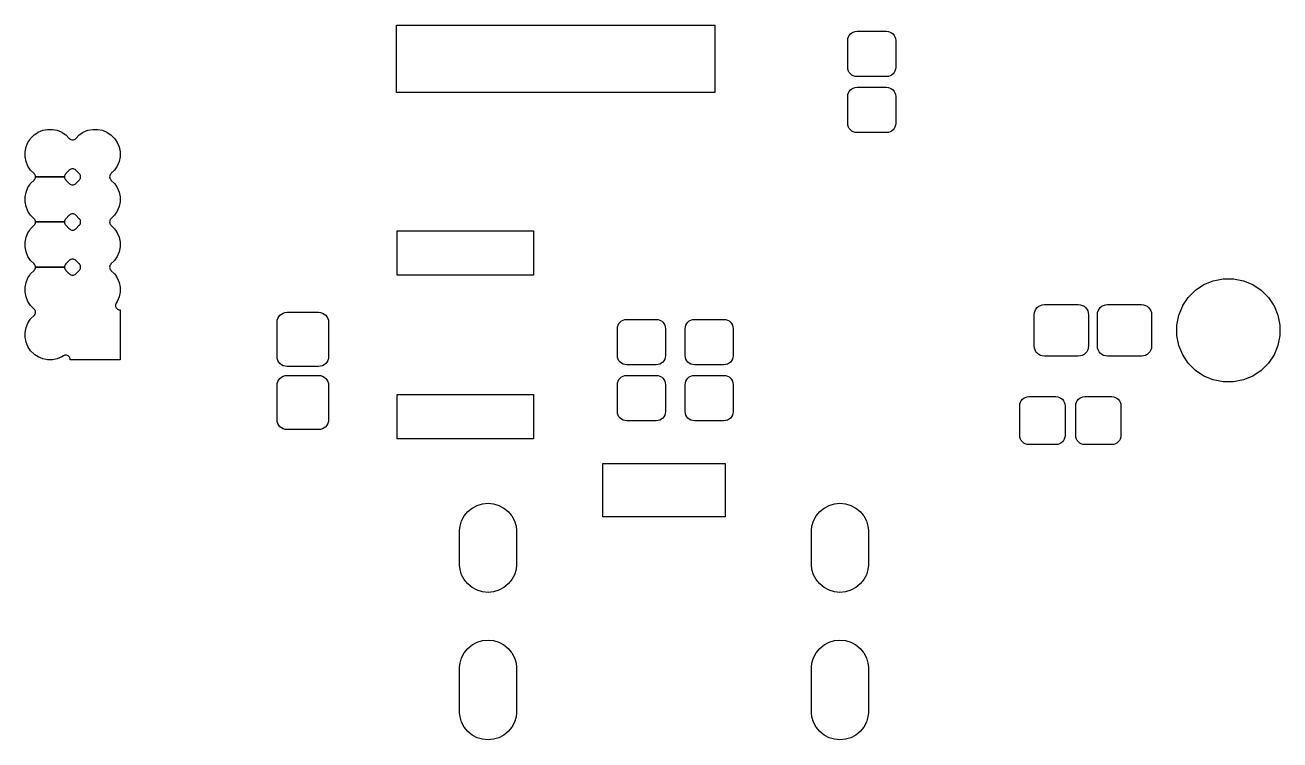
# Model space of a CAD drawing. Extents: x 130.5 to 171.5, y -129.9 to -85.4.
# Drawn here: x 130.53 to 165.82, y -129.85 to -109.75 of the extents above; entities that cross this region are included whole.
import ezdxf

# ---------------------------------------------------------------- set-up
doc = ezdxf.new("R2010")
doc.units = 0
doc.header["$MEASUREMENT"] = 0
doc.layers.add('BLACK', color=7, linetype='CONTINUOUS')

msp = doc.modelspace()

# ---------------------------------------------------------------- linework, layer by layer
at = {"layer": 'BLACK', "linetype": 'CONTINUOUS'}
for p, q in [((140.977, -111.65), (140.977, -109.75)), ((140.977, -109.75), (149.927, -109.75)), ((149.927, -109.75), (149.927, -111.65)), ((153.673, -110.131), (153.687, -110.083)), ((153.687, -110.083), (153.711, -110.039)), ((153.711, -110.039), (153.742, -110)), ((153.742, -110), (153.781, -109.969)), ((153.781, -109.969), (153.825, -109.945)), ((153.825, -109.945), (153.873, -109.931)), ((153.873, -109.931), (153.929, -109.925)), ((153.929, -109.925), (154.755, -109.925)), ((154.755, -109.925), (154.811, -109.931)), ((154.811, -109.931), (154.859, -109.945)), ((154.859, -109.945), (154.903, -109.969)), ((154.903, -109.969), (154.942, -110)), ((154.942, -110), (154.973, -110.039)), ((154.973, -110.039), (154.997, -110.083)), ((154.997, -110.083), (155.011, -110.131)), ((153.667, -110.187), (153.673, -110.131)), ((153.667, -110.938), (153.667, -110.187)), ((155.011, -110.131), (155.017, -110.187)), ((155.017, -110.187), (155.017, -110.938)), ((153.673, -110.994), (153.667, -110.938)), ((153.687, -111.042), (153.673, -110.994)), ((153.711, -111.086), (153.687, -111.042)), ((153.742, -111.125), (153.711, -111.086)), ((153.781, -111.156), (153.742, -111.125)), ((153.825, -111.18), (153.781, -111.156)), ((153.873, -111.194), (153.825, -111.18)), ((154.859, -111.18), (154.811, -111.194)), ((154.903, -111.156), (154.859, -111.18)), ((154.942, -111.125), (154.903, -111.156)), ((154.973, -111.086), (154.942, -111.125)), ((154.997, -111.042), (154.973, -111.086)), ((155.011, -110.994), (154.997, -111.042)), ((155.017, -110.938), (155.011, -110.994)), ((153.781, -111.544), (153.825, -111.52)), ((153.825, -111.52), (153.873, -111.506)), ((153.929, -111.2), (153.873, -111.194)), ((153.873, -111.506), (153.929, -111.5)), ((154.755, -111.2), (153.929, -111.2)), ((153.929, -111.5), (154.755, -111.5)), ((154.811, -111.194), (154.755, -111.2)), ((154.755, -111.5), (154.811, -111.506)), ((154.811, -111.506), (154.859, -111.52)), ((154.859, -111.52), (154.903, -111.544)), ((149.927, -111.65), (140.977, -111.65)), ((153.667, -111.762), (153.673, -111.706)), ((153.667, -112.513), (153.667, -111.762)), ((153.673, -111.706), (153.687, -111.658)), ((153.687, -111.658), (153.711, -111.614)), ((153.711, -111.614), (153.742, -111.575)), ((153.742, -111.575), (153.781, -111.544)), ((154.903, -111.544), (154.942, -111.575)), ((154.942, -111.575), (154.973, -111.614)), ((154.973, -111.614), (154.997, -111.658)), ((154.997, -111.658), (155.011, -111.706)), ((155.011, -111.706), (155.017, -111.762)), ((155.017, -111.762), (155.017, -112.513)), ((153.673, -112.569), (153.667, -112.513)), ((153.687, -112.617), (153.673, -112.569)), ((155.011, -112.569), (154.997, -112.617)), ((155.017, -112.513), (155.011, -112.569)), ((130.658, -112.975), (130.684, -112.936)), ((130.684, -112.936), (130.782, -112.838)), ((130.782, -112.838), (130.885, -112.769)), ((130.885, -112.769), (130.896, -112.762)), ((130.896, -112.762), (131.024, -112.709)), ((131.024, -112.709), (131.159, -112.682)), ((131.159, -112.682), (131.297, -112.682)), ((131.297, -112.682), (131.432, -112.709)), ((131.432, -112.709), (131.56, -112.762)), ((131.56, -112.762), (131.571, -112.769)), ((131.571, -112.769), (131.674, -112.838)), ((131.674, -112.838), (131.772, -112.936)), ((131.772, -112.936), (131.772, -112.936)), ((131.772, -112.936), (131.775, -112.939)), ((131.775, -112.939), (131.794, -112.954)), ((131.932, -112.954), (131.951, -112.939)), ((131.951, -112.939), (131.954, -112.936)), ((131.954, -112.936), (132.052, -112.838)), ((131.954, -112.936), (131.954, -112.936)), ((132.052, -112.838), (132.155, -112.769)), ((132.155, -112.769), (132.166, -112.762)), ((132.166, -112.762), (132.294, -112.709)), ((132.294, -112.709), (132.429, -112.682)), ((132.429, -112.682), (132.567, -112.682)), ((132.567, -112.682), (132.702, -112.709)), ((132.702, -112.709), (132.83, -112.762)), ((132.83, -112.762), (132.841, -112.769)), ((132.841, -112.769), (132.944, -112.838)), ((132.944, -112.838), (133.042, -112.936)), ((133.042, -112.936), (133.068, -112.975)), ((153.711, -112.661), (153.687, -112.617)), ((153.742, -112.7), (153.711, -112.661)), ((153.781, -112.731), (153.742, -112.7)), ((153.825, -112.755), (153.781, -112.731)), ((153.873, -112.769), (153.825, -112.755)), ((153.929, -112.775), (153.873, -112.769)), ((154.755, -112.775), (153.929, -112.775)), ((154.811, -112.769), (154.755, -112.775)), ((154.859, -112.755), (154.811, -112.769)), ((154.903, -112.731), (154.859, -112.755)), ((154.942, -112.7), (154.903, -112.731)), ((154.973, -112.661), (154.942, -112.7)), ((154.997, -112.617), (154.973, -112.661)), ((130.528, -113.313), (130.555, -113.178)), ((130.555, -113.178), (130.608, -113.05)), ((130.608, -113.05), (130.658, -112.975)), ((131.794, -112.954), (131.815, -112.966)), ((131.815, -112.966), (131.839, -112.973)), ((131.839, -112.973), (131.863, -112.975)), ((131.863, -112.975), (131.887, -112.973)), ((131.887, -112.973), (131.911, -112.966)), ((131.911, -112.966), (131.932, -112.954)), ((133.068, -112.975), (133.118, -113.05)), ((133.118, -113.05), (133.171, -113.178)), ((133.171, -113.178), (133.198, -113.313)), ((130.528, -113.451), (130.528, -113.313)), ((130.555, -113.586), (130.528, -113.451)), ((130.608, -113.714), (130.555, -113.586)), ((133.171, -113.586), (133.118, -113.714)), ((133.198, -113.451), (133.171, -113.586)), ((133.198, -113.313), (133.198, -113.451)), ((130.684, -113.828), (130.608, -113.714)), ((130.608, -113.714), (130.608, -113.714)), ((130.782, -113.926), (130.684, -113.828)), ((130.785, -113.929), (130.782, -113.926)), ((130.782, -113.926), (130.782, -113.926)), ((130.8, -113.948), (130.785, -113.929)), ((130.812, -113.969), (130.8, -113.948)), ((130.819, -113.993), (130.812, -113.969)), ((130.821, -114.017), (130.819, -113.993)), ((131.637, -113.993), (131.635, -114.017)), ((131.644, -113.969), (131.637, -113.993)), ((131.656, -113.948), (131.644, -113.969)), ((131.671, -113.929), (131.656, -113.948)), ((131.674, -113.926), (131.671, -113.929)), ((131.772, -113.828), (131.674, -113.926)), ((131.674, -113.926), (131.674, -113.926)), ((131.775, -113.825), (131.772, -113.828)), ((131.772, -113.828), (131.772, -113.828)), ((131.794, -113.81), (131.775, -113.825)), ((131.815, -113.798), (131.794, -113.81)), ((131.839, -113.791), (131.815, -113.798)), ((131.863, -113.789), (131.839, -113.791)), ((131.887, -113.791), (131.863, -113.789)), ((131.911, -113.798), (131.887, -113.791)), ((131.932, -113.81), (131.911, -113.798)), ((131.951, -113.825), (131.932, -113.81)), ((131.954, -113.828), (131.951, -113.825)), ((132.052, -113.926), (131.954, -113.828)), ((131.954, -113.828), (131.954, -113.828)), ((132.055, -113.929), (132.052, -113.926)), ((132.052, -113.926), (132.052, -113.926)), ((132.07, -113.948), (132.055, -113.929)), ((132.082, -113.969), (132.07, -113.948)), ((132.089, -113.993), (132.082, -113.969)), ((132.091, -114.017), (132.089, -113.993)), ((132.907, -113.993), (132.905, -114.017)), ((132.914, -113.969), (132.907, -113.993)), ((132.926, -113.948), (132.914, -113.969)), ((132.941, -113.929), (132.926, -113.948)), ((132.944, -113.926), (132.941, -113.929)), ((133.042, -113.828), (132.944, -113.926)), ((132.944, -113.926), (132.944, -113.926)), ((133.118, -113.714), (133.042, -113.828)), ((133.118, -113.714), (133.118, -113.714)), ((130.555, -114.448), (130.608, -114.32)), ((130.608, -114.32), (130.658, -114.245)), ((130.658, -114.245), (130.684, -114.206)), ((130.684, -114.206), (130.782, -114.108)), ((130.782, -114.108), (130.785, -114.105)), ((130.782, -114.108), (130.782, -114.108)), ((130.785, -114.105), (130.8, -114.086)), ((130.8, -114.086), (130.812, -114.065)), ((130.812, -114.065), (130.819, -114.041)), ((130.819, -114.041), (130.821, -114.017)), ((130.821, -114.017), (131.635, -114.017)), ((131.635, -114.017), (130.821, -114.017)), ((131.635, -114.017), (131.637, -114.041)), ((131.637, -114.041), (131.644, -114.065)), ((131.644, -114.065), (131.656, -114.086)), ((131.656, -114.086), (131.671, -114.105)), ((131.671, -114.105), (131.674, -114.108)), ((131.674, -114.108), (131.674, -114.108)), ((131.674, -114.108), (131.772, -114.206)), ((131.772, -114.206), (131.772, -114.206)), ((131.772, -114.206), (131.775, -114.209)), ((131.775, -114.209), (131.794, -114.224)), ((131.794, -114.224), (131.815, -114.236)), ((131.815, -114.236), (131.839, -114.243)), ((131.839, -114.243), (131.863, -114.245)), ((131.863, -114.245), (131.887, -114.243)), ((131.887, -114.243), (131.911, -114.236)), ((131.911, -114.236), (131.932, -114.224)), ((131.932, -114.224), (131.951, -114.209)), ((131.951, -114.209), (131.954, -114.206)), ((131.954, -114.206), (132.052, -114.108)), ((131.954, -114.206), (131.954, -114.206)), ((132.052, -114.108), (132.055, -114.105)), ((132.052, -114.108), (132.052, -114.108)), ((132.055, -114.105), (132.07, -114.086)), ((132.07, -114.086), (132.082, -114.065)), ((132.082, -114.065), (132.089, -114.041)), ((132.089, -114.041), (132.091, -114.017)), ((132.905, -114.017), (132.907, -114.041)), ((132.907, -114.041), (132.914, -114.065)), ((132.914, -114.065), (132.926, -114.086)), ((132.926, -114.086), (132.941, -114.105)), ((132.941, -114.105), (132.944, -114.108)), ((132.944, -114.108), (132.944, -114.108)), ((132.944, -114.108), (133.042, -114.206)), ((133.042, -114.206), (133.068, -114.245)), ((133.068, -114.245), (133.118, -114.32)), ((133.118, -114.32), (133.171, -114.448)), ((130.528, -114.583), (130.555, -114.448)), ((130.528, -114.721), (130.528, -114.583)), ((133.171, -114.448), (133.198, -114.583)), ((133.198, -114.583), (133.198, -114.721)), ((130.555, -114.856), (130.528, -114.721)), ((130.608, -114.984), (130.555, -114.856)), ((130.684, -115.098), (130.608, -114.984)), ((130.608, -114.984), (130.608, -114.984)), ((131.815, -115.068), (131.794, -115.08)), ((131.839, -115.061), (131.815, -115.068)), ((131.863, -115.059), (131.839, -115.061)), ((131.887, -115.061), (131.863, -115.059)), ((131.911, -115.068), (131.887, -115.061)), ((131.932, -115.08), (131.911, -115.068)), ((133.118, -114.984), (133.042, -115.098)), ((133.171, -114.856), (133.118, -114.984)), ((133.118, -114.984), (133.118, -114.984)), ((133.198, -114.721), (133.171, -114.856)), ((130.782, -115.196), (130.684, -115.098)), ((130.684, -115.476), (130.782, -115.378)), ((130.785, -115.199), (130.782, -115.196)), ((130.782, -115.196), (130.782, -115.196)), ((130.782, -115.378), (130.785, -115.375)), ((130.782, -115.378), (130.782, -115.378)), ((130.8, -115.218), (130.785, -115.199)), ((130.785, -115.375), (130.8, -115.356)), ((130.812, -115.239), (130.8, -115.218)), ((130.8, -115.356), (130.812, -115.335)), ((130.819, -115.263), (130.812, -115.239)), ((130.812, -115.335), (130.819, -115.311)), ((130.821, -115.287), (130.819, -115.263)), ((130.819, -115.311), (130.821, -115.287)), ((130.821, -115.287), (131.635, -115.287)), ((131.635, -115.287), (130.821, -115.287)), ((131.637, -115.263), (131.635, -115.287)), ((131.635, -115.287), (131.637, -115.311)), ((131.644, -115.239), (131.637, -115.263)), ((131.637, -115.311), (131.644, -115.335)), ((131.656, -115.218), (131.644, -115.239)), ((131.644, -115.335), (131.656, -115.356)), ((131.671, -115.199), (131.656, -115.218)), ((131.656, -115.356), (131.671, -115.375)), ((131.674, -115.196), (131.671, -115.199)), ((131.671, -115.375), (131.674, -115.378)), ((131.772, -115.098), (131.674, -115.196)), ((131.674, -115.196), (131.674, -115.196)), ((131.674, -115.378), (131.674, -115.378)), ((131.674, -115.378), (131.772, -115.476)), ((131.775, -115.095), (131.772, -115.098)), ((131.772, -115.098), (131.772, -115.098)), ((131.794, -115.08), (131.775, -115.095)), ((131.951, -115.095), (131.932, -115.08)), ((131.954, -115.098), (131.951, -115.095)), ((132.052, -115.196), (131.954, -115.098)), ((131.954, -115.098), (131.954, -115.098)), ((131.954, -115.476), (132.052, -115.378)), ((132.055, -115.199), (132.052, -115.196)), ((132.052, -115.196), (132.052, -115.196)), ((132.052, -115.378), (132.055, -115.375)), ((132.052, -115.378), (132.052, -115.378)), ((132.07, -115.218), (132.055, -115.199)), ((132.055, -115.375), (132.07, -115.356)), ((132.082, -115.239), (132.07, -115.218)), ((132.07, -115.356), (132.082, -115.335)), ((132.089, -115.263), (132.082, -115.239)), ((132.082, -115.335), (132.089, -115.311)), ((132.091, -115.287), (132.089, -115.263)), ((132.089, -115.311), (132.091, -115.287)), ((132.907, -115.263), (132.905, -115.287)), ((132.905, -115.287), (132.907, -115.311)), ((132.914, -115.239), (132.907, -115.263)), ((132.907, -115.311), (132.914, -115.335)), ((132.926, -115.218), (132.914, -115.239)), ((132.914, -115.335), (132.926, -115.356)), ((132.941, -115.199), (132.926, -115.218)), ((132.926, -115.356), (132.941, -115.375)), ((132.944, -115.196), (132.941, -115.199)), ((132.941, -115.375), (132.944, -115.378)), ((133.042, -115.098), (132.944, -115.196)), ((132.944, -115.196), (132.944, -115.196)), ((132.944, -115.378), (132.944, -115.378)), ((132.944, -115.378), (133.042, -115.476)), ((130.528, -115.853), (130.555, -115.718)), ((130.555, -115.718), (130.608, -115.59)), ((130.608, -115.59), (130.658, -115.515)), ((130.658, -115.515), (130.684, -115.476)), ((131.772, -115.476), (131.772, -115.476)), ((131.772, -115.476), (131.775, -115.479)), ((131.775, -115.479), (131.794, -115.494)), ((131.794, -115.494), (131.815, -115.506)), ((131.815, -115.506), (131.839, -115.513)), ((131.839, -115.513), (131.863, -115.515)), ((131.863, -115.515), (131.887, -115.513)), ((131.887, -115.513), (131.911, -115.506)), ((131.911, -115.506), (131.932, -115.494)), ((131.932, -115.494), (131.951, -115.479)), ((131.951, -115.479), (131.954, -115.476)), ((131.954, -115.476), (131.954, -115.476)), ((133.042, -115.476), (133.068, -115.515)), ((133.068, -115.515), (133.118, -115.59)), ((133.118, -115.59), (133.171, -115.718)), ((133.171, -115.718), (133.198, -115.853)), ((140.997, -116.787), (140.997, -115.537)), ((140.997, -115.537), (144.827, -115.537)), ((144.827, -115.537), (144.827, -116.787)), ((130.528, -115.991), (130.528, -115.853)), ((130.555, -116.126), (130.528, -115.991)), ((130.608, -116.254), (130.555, -116.126)), ((133.171, -116.126), (133.118, -116.254)), ((133.198, -115.991), (133.171, -116.126)), ((133.198, -115.853), (133.198, -115.991)), ((130.684, -116.368), (130.608, -116.254)), ((130.608, -116.254), (130.608, -116.254)), ((130.782, -116.466), (130.684, -116.368)), ((130.785, -116.469), (130.782, -116.466)), ((130.782, -116.466), (130.782, -116.466)), ((130.8, -116.488), (130.785, -116.469)), ((131.671, -116.469), (131.656, -116.488)), ((131.674, -116.466), (131.671, -116.469)), ((131.772, -116.368), (131.674, -116.466)), ((131.674, -116.466), (131.674, -116.466)), ((131.775, -116.365), (131.772, -116.368)), ((131.772, -116.368), (131.772, -116.368)), ((131.794, -116.35), (131.775, -116.365)), ((131.815, -116.338), (131.794, -116.35)), ((131.839, -116.331), (131.815, -116.338)), ((131.863, -116.329), (131.839, -116.331)), ((131.887, -116.331), (131.863, -116.329)), ((131.911, -116.338), (131.887, -116.331)), ((131.932, -116.35), (131.911, -116.338)), ((131.951, -116.365), (131.932, -116.35)), ((131.954, -116.368), (131.951, -116.365)), ((132.052, -116.466), (131.954, -116.368)), ((131.954, -116.368), (131.954, -116.368)), ((132.055, -116.469), (132.052, -116.466)), ((132.052, -116.466), (132.052, -116.466)), ((132.07, -116.488), (132.055, -116.469)), ((132.941, -116.469), (132.926, -116.488)), ((132.944, -116.466), (132.941, -116.469)), ((133.042, -116.368), (132.944, -116.466)), ((132.944, -116.466), (132.944, -116.466)), ((133.118, -116.254), (133.042, -116.368)), ((133.118, -116.254), (133.118, -116.254)), ((130.608, -116.86), (130.658, -116.785)), ((130.658, -116.785), (130.684, -116.746)), ((130.684, -116.746), (130.782, -116.648)), ((130.782, -116.648), (130.785, -116.645)), ((130.782, -116.648), (130.782, -116.648)), ((130.785, -116.645), (130.8, -116.626)), ((130.812, -116.509), (130.8, -116.488)), ((130.8, -116.626), (130.812, -116.605)), ((130.819, -116.533), (130.812, -116.509)), ((130.812, -116.605), (130.819, -116.581)), ((130.821, -116.557), (130.819, -116.533)), ((130.819, -116.581), (130.821, -116.557)), ((130.821, -116.557), (131.635, -116.557)), ((131.635, -116.557), (130.821, -116.557)), ((131.637, -116.533), (131.635, -116.557)), ((131.635, -116.557), (131.637, -116.581)), ((131.644, -116.509), (131.637, -116.533)), ((131.637, -116.581), (131.644, -116.605)), ((131.656, -116.488), (131.644, -116.509)), ((131.644, -116.605), (131.656, -116.626)), ((131.656, -116.626), (131.671, -116.645)), ((131.671, -116.645), (131.674, -116.648)), ((131.674, -116.648), (131.674, -116.648)), ((131.674, -116.648), (131.772, -116.746)), ((131.772, -116.746), (131.772, -116.746)), ((131.772, -116.746), (131.775, -116.749)), ((131.775, -116.749), (131.794, -116.764)), ((131.794, -116.764), (131.815, -116.776)), ((131.815, -116.776), (131.839, -116.783)), ((131.839, -116.783), (131.863, -116.785)), ((131.863, -116.785), (131.887, -116.783)), ((131.887, -116.783), (131.911, -116.776)), ((131.911, -116.776), (131.932, -116.764)), ((131.932, -116.764), (131.951, -116.749)), ((131.951, -116.749), (131.954, -116.746)), ((131.954, -116.746), (132.052, -116.648)), ((131.954, -116.746), (131.954, -116.746)), ((132.052, -116.648), (132.055, -116.645)), ((132.052, -116.648), (132.052, -116.648)), ((132.055, -116.645), (132.07, -116.626)), ((132.082, -116.509), (132.07, -116.488)), ((132.07, -116.626), (132.082, -116.605)), ((132.089, -116.533), (132.082, -116.509)), ((132.082, -116.605), (132.089, -116.581)), ((132.091, -116.557), (132.089, -116.533)), ((132.089, -116.581), (132.091, -116.557)), ((132.907, -116.533), (132.905, -116.557)), ((132.905, -116.557), (132.907, -116.581)), ((132.914, -116.509), (132.907, -116.533)), ((132.907, -116.581), (132.914, -116.605)), ((132.926, -116.488), (132.914, -116.509)), ((132.914, -116.605), (132.926, -116.626)), ((132.926, -116.626), (132.941, -116.645)), ((132.941, -116.645), (132.944, -116.648)), ((132.944, -116.648), (132.944, -116.648)), ((132.944, -116.648), (133.042, -116.746)), ((133.042, -116.746), (133.068, -116.785)), ((133.068, -116.785), (133.118, -116.86)), ((144.827, -116.787), (140.997, -116.787)), ((130.528, -117.123), (130.555, -116.988)), ((130.528, -117.261), (130.528, -117.123)), ((130.555, -116.988), (130.608, -116.86)), ((133.118, -116.86), (133.171, -116.988)), ((133.171, -116.988), (133.198, -117.123)), ((133.198, -117.123), (133.198, -117.261)), ((163.451, -117.209), (163.688, -117.05)), ((163.688, -117.05), (163.952, -116.941)), ((163.688, -117.05), (163.688, -117.05)), ((163.952, -116.941), (164.232, -116.885)), ((164.232, -116.885), (164.518, -116.885)), ((164.518, -116.885), (164.798, -116.941)), ((164.798, -116.941), (165.062, -117.05)), ((165.062, -117.05), (165.062, -117.05)), ((165.062, -117.05), (165.299, -117.209)), ((130.555, -117.396), (130.528, -117.261)), ((130.608, -117.524), (130.555, -117.396)), ((130.684, -117.638), (130.608, -117.524)), ((130.608, -117.524), (130.608, -117.524)), ((133.118, -117.524), (133.089, -117.568)), ((133.171, -117.396), (133.118, -117.524)), ((133.198, -117.261), (133.171, -117.396)), ((163.098, -117.636), (163.249, -117.411)), ((163.249, -117.411), (163.451, -117.209)), ((165.299, -117.209), (165.501, -117.411)), ((165.501, -117.411), (165.652, -117.636)), ((130.782, -117.736), (130.684, -117.638)), ((130.785, -117.739), (130.782, -117.736)), ((130.782, -117.736), (130.782, -117.736)), ((130.8, -117.758), (130.785, -117.739)), ((130.812, -117.779), (130.8, -117.758)), ((130.8, -117.896), (130.812, -117.875)), ((130.819, -117.803), (130.812, -117.779)), ((130.812, -117.875), (130.819, -117.851)), ((130.821, -117.827), (130.819, -117.803)), ((130.819, -117.851), (130.821, -117.827)), ((133.07, -117.613), (133.068, -117.637)), ((133.068, -117.637), (133.07, -117.661)), ((133.077, -117.589), (133.07, -117.613)), ((133.07, -117.661), (133.077, -117.685)), ((133.089, -117.568), (133.077, -117.589)), ((133.077, -117.685), (133.089, -117.706)), ((133.089, -117.706), (133.104, -117.725)), ((133.104, -117.725), (133.123, -117.741)), ((133.123, -117.741), (133.145, -117.752)), ((133.145, -117.752), (133.168, -117.76)), ((133.168, -117.76), (133.193, -117.762)), ((133.193, -117.762), (133.198, -117.762)), ((133.198, -117.762), (133.198, -119.162)), ((137.697, -117.91), (137.74, -117.876)), ((137.74, -117.876), (137.788, -117.85)), ((137.788, -117.85), (137.84, -117.834)), ((137.84, -117.834), (137.901, -117.828)), ((137.901, -117.828), (138.779, -117.828)), ((138.779, -117.828), (138.84, -117.834)), ((138.84, -117.834), (138.892, -117.85)), ((138.892, -117.85), (138.94, -117.876)), ((138.94, -117.876), (138.983, -117.91)), ((158.915, -117.896), (158.921, -117.835)), ((158.921, -117.835), (158.937, -117.783)), ((158.937, -117.783), (158.963, -117.735)), ((158.963, -117.735), (158.997, -117.692)), ((158.997, -117.692), (159.04, -117.658)), ((159.04, -117.658), (159.088, -117.632)), ((159.088, -117.632), (159.14, -117.616)), ((159.14, -117.616), (159.201, -117.61)), ((159.201, -117.61), (160.154, -117.61)), ((160.154, -117.61), (160.215, -117.616)), ((160.215, -117.616), (160.267, -117.632)), ((160.267, -117.632), (160.315, -117.658)), ((160.315, -117.658), (160.358, -117.692)), ((160.358, -117.692), (160.392, -117.735)), ((160.392, -117.735), (160.418, -117.783)), ((160.418, -117.783), (160.434, -117.835)), ((160.434, -117.835), (160.44, -117.896)), ((160.69, -117.896), (160.696, -117.835)), ((160.696, -117.835), (160.712, -117.783)), ((160.712, -117.783), (160.738, -117.735)), ((160.738, -117.735), (160.772, -117.692)), ((160.772, -117.692), (160.815, -117.658)), ((160.815, -117.658), (160.863, -117.632)), ((160.863, -117.632), (160.915, -117.616)), ((160.915, -117.616), (160.976, -117.61)), ((160.976, -117.61), (161.929, -117.61)), ((161.929, -117.61), (161.99, -117.616)), ((161.99, -117.616), (162.042, -117.632)), ((162.042, -117.632), (162.09, -117.658)), ((162.09, -117.658), (162.133, -117.692)), ((162.133, -117.692), (162.167, -117.735)), ((162.167, -117.735), (162.193, -117.783)), ((162.193, -117.783), (162.209, -117.835)), ((162.209, -117.835), (162.215, -117.896)), ((162.981, -117.912), (163.09, -117.648)), ((163.09, -117.648), (163.098, -117.636)), ((165.652, -117.636), (165.66, -117.648)), ((165.66, -117.648), (165.769, -117.912)), ((130.555, -118.258), (130.608, -118.13)), ((130.608, -118.13), (130.673, -118.033)), ((130.673, -118.033), (130.684, -118.016)), ((130.684, -118.016), (130.782, -117.918)), ((130.782, -117.918), (130.785, -117.915)), ((130.782, -117.918), (130.782, -117.918)), ((130.785, -117.915), (130.8, -117.896)), ((137.615, -118.114), (137.621, -118.053)), ((137.615, -119.067), (137.615, -118.114)), ((137.621, -118.053), (137.637, -118.001)), ((137.637, -118.001), (137.663, -117.953)), ((137.663, -117.953), (137.697, -117.91)), ((138.983, -117.91), (139.017, -117.953)), ((139.017, -117.953), (139.043, -118.001)), ((139.043, -118.001), (139.059, -118.053)), ((139.059, -118.053), (139.065, -118.114)), ((139.065, -118.114), (139.065, -119.067)), ((147.19, -118.289), (147.196, -118.233)), ((147.196, -118.233), (147.21, -118.185)), ((147.21, -118.185), (147.234, -118.141)), ((147.234, -118.141), (147.265, -118.102)), ((147.265, -118.102), (147.304, -118.071)), ((147.304, -118.071), (147.348, -118.047)), ((147.348, -118.047), (147.396, -118.033)), ((147.396, -118.033), (147.452, -118.027)), ((147.452, -118.027), (148.278, -118.027)), ((148.278, -118.027), (148.334, -118.033)), ((148.334, -118.033), (148.382, -118.047)), ((148.382, -118.047), (148.426, -118.071)), ((148.426, -118.071), (148.465, -118.102)), ((148.465, -118.102), (148.496, -118.141)), ((148.496, -118.141), (148.52, -118.185)), ((148.52, -118.185), (148.534, -118.233)), ((148.534, -118.233), (148.54, -118.289)), ((149.095, -118.289), (149.101, -118.233)), ((149.101, -118.233), (149.115, -118.185)), ((149.115, -118.185), (149.139, -118.141)), ((149.139, -118.141), (149.17, -118.102)), ((149.17, -118.102), (149.209, -118.071)), ((149.209, -118.071), (149.253, -118.047)), ((149.253, -118.047), (149.301, -118.033)), ((149.301, -118.033), (149.357, -118.027)), ((149.357, -118.027), (150.183, -118.027)), ((150.183, -118.027), (150.239, -118.033)), ((150.239, -118.033), (150.287, -118.047)), ((150.287, -118.047), (150.331, -118.071)), ((150.331, -118.071), (150.37, -118.102)), ((150.37, -118.102), (150.401, -118.141)), ((150.401, -118.141), (150.425, -118.185)), ((150.425, -118.185), (150.439, -118.233)), ((150.439, -118.233), (150.445, -118.289)), ((158.915, -118.774), (158.915, -117.896)), ((160.44, -117.896), (160.44, -118.774)), ((160.69, -118.774), (160.69, -117.896)), ((162.215, -117.896), (162.215, -118.774)), ((162.925, -118.192), (162.981, -117.912)), ((162.925, -118.478), (162.925, -118.192)), ((165.769, -117.912), (165.825, -118.192)), ((165.825, -118.192), (165.825, -118.478)), ((130.528, -118.393), (130.555, -118.258)), ((130.528, -118.531), (130.528, -118.393)), ((130.555, -118.666), (130.528, -118.531)), ((147.19, -119.04), (147.19, -118.289)), ((148.54, -118.289), (148.54, -119.04)), ((149.095, -119.04), (149.095, -118.289)), ((150.445, -118.289), (150.445, -119.04)), ((162.981, -118.758), (162.925, -118.478)), ((165.825, -118.478), (165.769, -118.758)), ((130.608, -118.794), (130.555, -118.666)), ((130.684, -118.908), (130.608, -118.794)), ((130.608, -118.794), (130.608, -118.794)), ((130.782, -119.006), (130.684, -118.908)), ((158.921, -118.835), (158.915, -118.774)), ((158.937, -118.887), (158.921, -118.835)), ((158.963, -118.935), (158.937, -118.887)), ((158.997, -118.978), (158.963, -118.935)), ((160.392, -118.935), (160.358, -118.978)), ((160.418, -118.887), (160.392, -118.935)), ((160.434, -118.835), (160.418, -118.887)), ((160.44, -118.774), (160.434, -118.835)), ((160.696, -118.835), (160.69, -118.774)), ((160.712, -118.887), (160.696, -118.835)), ((160.738, -118.935), (160.712, -118.887)), ((160.772, -118.978), (160.738, -118.935)), ((162.167, -118.935), (162.133, -118.978)), ((162.193, -118.887), (162.167, -118.935)), ((162.209, -118.835), (162.193, -118.887)), ((162.215, -118.774), (162.209, -118.835)), ((163.09, -119.022), (162.981, -118.758)), ((165.769, -118.758), (165.66, -119.022)), ((130.806, -119.022), (130.782, -119.006)), ((130.896, -119.082), (130.806, -119.022)), ((131.024, -119.135), (130.896, -119.082)), ((131.159, -119.162), (131.024, -119.135)), ((131.297, -119.162), (131.159, -119.162)), ((131.432, -119.135), (131.297, -119.162)), ((131.56, -119.082), (131.432, -119.135)), ((131.604, -119.053), (131.56, -119.082)), ((131.625, -119.041), (131.604, -119.053)), ((131.649, -119.034), (131.625, -119.041)), ((131.673, -119.032), (131.649, -119.034)), ((131.697, -119.034), (131.673, -119.032)), ((131.721, -119.041), (131.697, -119.034)), ((131.742, -119.053), (131.721, -119.041)), ((131.761, -119.068), (131.742, -119.053)), ((131.777, -119.087), (131.761, -119.068)), ((131.788, -119.109), (131.777, -119.087)), ((131.796, -119.132), (131.788, -119.109)), ((131.798, -119.157), (131.796, -119.132)), ((131.798, -119.162), (131.798, -119.157)), ((133.198, -119.162), (131.798, -119.162)), ((137.621, -119.128), (137.615, -119.067)), ((137.637, -119.18), (137.621, -119.128)), ((137.663, -119.228), (137.637, -119.18)), ((137.697, -119.271), (137.663, -119.228)), ((137.74, -119.305), (137.697, -119.271)), ((138.983, -119.271), (138.94, -119.305)), ((139.017, -119.228), (138.983, -119.271)), ((139.043, -119.18), (139.017, -119.228)), ((139.059, -119.128), (139.043, -119.18)), ((139.065, -119.067), (139.059, -119.128)), ((147.196, -119.096), (147.19, -119.04)), ((147.21, -119.144), (147.196, -119.096)), ((147.234, -119.188), (147.21, -119.144)), ((147.265, -119.227), (147.234, -119.188)), ((147.304, -119.258), (147.265, -119.227)), ((147.348, -119.282), (147.304, -119.258)), ((147.396, -119.296), (147.348, -119.282)), ((147.452, -119.302), (147.396, -119.296)), ((148.278, -119.302), (147.452, -119.302)), ((148.334, -119.296), (148.278, -119.302)), ((148.382, -119.282), (148.334, -119.296)), ((148.426, -119.258), (148.382, -119.282)), ((148.465, -119.227), (148.426, -119.258)), ((148.496, -119.188), (148.465, -119.227)), ((148.52, -119.144), (148.496, -119.188)), ((148.534, -119.096), (148.52, -119.144)), ((148.54, -119.04), (148.534, -119.096)), ((149.101, -119.096), (149.095, -119.04)), ((149.115, -119.144), (149.101, -119.096)), ((149.139, -119.188), (149.115, -119.144)), ((149.17, -119.227), (149.139, -119.188)), ((149.209, -119.258), (149.17, -119.227)), ((149.253, -119.282), (149.209, -119.258)), ((149.301, -119.296), (149.253, -119.282)), ((149.357, -119.302), (149.301, -119.296)), ((150.183, -119.302), (149.357, -119.302)), ((150.239, -119.296), (150.183, -119.302)), ((150.287, -119.282), (150.239, -119.296)), ((150.331, -119.258), (150.287, -119.282)), ((150.37, -119.227), (150.331, -119.258)), ((150.401, -119.188), (150.37, -119.227)), ((150.425, -119.144), (150.401, -119.188)), ((150.439, -119.096), (150.425, -119.144)), ((150.445, -119.04), (150.439, -119.096)), ((159.04, -119.012), (158.997, -118.978)), ((159.088, -119.038), (159.04, -119.012)), ((159.14, -119.054), (159.088, -119.038)), ((159.201, -119.06), (159.14, -119.054)), ((160.154, -119.06), (159.201, -119.06)), ((160.215, -119.054), (160.154, -119.06)), ((160.267, -119.038), (160.215, -119.054)), ((160.315, -119.012), (160.267, -119.038)), ((160.358, -118.978), (160.315, -119.012)), ((160.815, -119.012), (160.772, -118.978)), ((160.863, -119.038), (160.815, -119.012)), ((160.915, -119.054), (160.863, -119.038)), ((160.976, -119.06), (160.915, -119.054)), ((161.929, -119.06), (160.976, -119.06)), ((161.99, -119.054), (161.929, -119.06)), ((162.042, -119.038), (161.99, -119.054)), ((162.09, -119.012), (162.042, -119.038)), ((162.133, -118.978), (162.09, -119.012)), ((163.249, -119.259), (163.09, -119.022)), ((163.09, -119.022), (163.09, -119.022)), ((163.451, -119.461), (163.249, -119.259)), ((165.501, -119.259), (165.299, -119.461)), ((165.66, -119.022), (165.501, -119.259)), ((165.66, -119.022), (165.66, -119.022)), ((137.697, -119.685), (137.74, -119.651)), ((137.788, -119.331), (137.74, -119.305)), ((137.74, -119.651), (137.788, -119.625)), ((137.84, -119.347), (137.788, -119.331)), ((137.788, -119.625), (137.84, -119.609)), ((137.901, -119.353), (137.84, -119.347)), ((137.84, -119.609), (137.901, -119.603)), ((138.779, -119.353), (137.901, -119.353)), ((137.901, -119.603), (138.779, -119.603)), ((138.84, -119.347), (138.779, -119.353)), ((138.779, -119.603), (138.84, -119.609)), ((138.892, -119.331), (138.84, -119.347)), ((138.84, -119.609), (138.892, -119.625)), ((138.94, -119.305), (138.892, -119.331)), ((138.892, -119.625), (138.94, -119.651)), ((138.94, -119.651), (138.983, -119.685)), ((147.265, -119.677), (147.304, -119.646)), ((147.304, -119.646), (147.348, -119.622)), ((147.348, -119.622), (147.396, -119.608)), ((147.396, -119.608), (147.452, -119.602)), ((147.452, -119.602), (148.278, -119.602)), ((148.278, -119.602), (148.334, -119.608)), ((148.334, -119.608), (148.382, -119.622)), ((148.382, -119.622), (148.426, -119.646)), ((148.426, -119.646), (148.465, -119.677)), ((149.17, -119.677), (149.209, -119.646)), ((149.209, -119.646), (149.253, -119.622)), ((149.253, -119.622), (149.301, -119.608)), ((149.301, -119.608), (149.357, -119.602)), ((149.357, -119.602), (150.183, -119.602)), ((150.183, -119.602), (150.239, -119.608)), ((150.239, -119.608), (150.287, -119.622)), ((150.287, -119.622), (150.331, -119.646)), ((150.331, -119.646), (150.37, -119.677)), ((163.688, -119.62), (163.451, -119.461)), ((163.952, -119.729), (163.688, -119.62)), ((163.688, -119.62), (163.688, -119.62)), ((163.688, -119.62), (163.688, -119.62)), ((165.062, -119.62), (164.798, -119.729)), ((165.299, -119.461), (165.062, -119.62)), ((165.062, -119.62), (165.062, -119.62)), ((165.062, -119.62), (165.062, -119.62)), ((137.615, -119.889), (137.621, -119.828)), ((137.615, -120.842), (137.615, -119.889)), ((137.621, -119.828), (137.637, -119.776)), ((137.637, -119.776), (137.663, -119.728)), ((137.663, -119.728), (137.697, -119.685)), ((138.983, -119.685), (139.017, -119.728)), ((139.017, -119.728), (139.043, -119.776)), ((139.043, -119.776), (139.059, -119.828)), ((139.059, -119.828), (139.065, -119.889)), ((139.065, -119.889), (139.065, -120.842)), ((147.19, -119.864), (147.196, -119.808)), ((147.19, -120.615), (147.19, -119.864)), ((147.196, -119.808), (147.21, -119.76)), ((147.21, -119.76), (147.234, -119.716)), ((147.234, -119.716), (147.265, -119.677)), ((148.465, -119.677), (148.496, -119.716)), ((148.496, -119.716), (148.52, -119.76)), ((148.52, -119.76), (148.534, -119.808)), ((148.534, -119.808), (148.54, -119.864)), ((148.54, -119.864), (148.54, -120.615)), ((149.095, -119.864), (149.101, -119.808)), ((149.095, -120.615), (149.095, -119.864)), ((149.101, -119.808), (149.115, -119.76)), ((149.115, -119.76), (149.139, -119.716)), ((149.139, -119.716), (149.17, -119.677)), ((150.37, -119.677), (150.401, -119.716)), ((150.401, -119.716), (150.425, -119.76)), ((150.425, -119.76), (150.439, -119.808)), ((150.439, -119.808), (150.445, -119.864)), ((150.445, -119.864), (150.445, -120.615)), ((164.232, -119.785), (163.952, -119.729)), ((164.518, -119.785), (164.232, -119.785)), ((164.798, -119.729), (164.518, -119.785)), ((140.997, -121.387), (140.997, -120.137)), ((140.997, -120.137), (144.827, -120.137)), ((144.827, -120.137), (144.827, -121.387)), ((158.511, -120.406), (158.525, -120.358)), ((158.525, -120.358), (158.549, -120.314)), ((158.549, -120.314), (158.58, -120.275)), ((158.58, -120.275), (158.619, -120.244)), ((158.619, -120.244), (158.663, -120.22)), ((158.663, -120.22), (158.711, -120.206)), ((158.711, -120.206), (158.767, -120.2)), ((158.767, -120.2), (159.518, -120.2)), ((159.518, -120.2), (159.574, -120.206)), ((159.574, -120.206), (159.622, -120.22)), ((159.622, -120.22), (159.666, -120.244)), ((159.666, -120.244), (159.705, -120.275)), ((159.705, -120.275), (159.736, -120.314)), ((159.736, -120.314), (159.76, -120.358)), ((159.76, -120.358), (159.774, -120.406)), ((160.086, -120.406), (160.1, -120.358)), ((160.1, -120.358), (160.124, -120.314)), ((160.124, -120.314), (160.155, -120.275)), ((160.155, -120.275), (160.194, -120.244)), ((160.194, -120.244), (160.238, -120.22)), ((160.238, -120.22), (160.286, -120.206)), ((160.286, -120.206), (160.342, -120.2)), ((160.342, -120.2), (161.093, -120.2)), ((161.093, -120.2), (161.149, -120.206)), ((161.149, -120.206), (161.197, -120.22)), ((161.197, -120.22), (161.241, -120.244)), ((161.241, -120.244), (161.28, -120.275)), ((161.28, -120.275), (161.311, -120.314)), ((161.311, -120.314), (161.335, -120.358)), ((161.335, -120.358), (161.349, -120.406)), ((147.196, -120.671), (147.19, -120.615)), ((147.21, -120.719), (147.196, -120.671)), ((148.534, -120.671), (148.52, -120.719)), ((148.54, -120.615), (148.534, -120.671)), ((149.101, -120.671), (149.095, -120.615)), ((149.115, -120.719), (149.101, -120.671)), ((150.439, -120.671), (150.425, -120.719)), ((150.445, -120.615), (150.439, -120.671)), ((158.505, -120.462), (158.511, -120.406)), ((158.505, -121.288), (158.505, -120.462)), ((159.774, -120.406), (159.78, -120.462)), ((159.78, -120.462), (159.78, -121.288)), ((160.08, -120.462), (160.086, -120.406)), ((160.08, -121.288), (160.08, -120.462)), ((161.349, -120.406), (161.355, -120.462)), ((161.355, -120.462), (161.355, -121.288)), ((137.621, -120.903), (137.615, -120.842)), ((137.637, -120.955), (137.621, -120.903)), ((137.663, -121.003), (137.637, -120.955)), ((137.697, -121.046), (137.663, -121.003)), ((137.74, -121.08), (137.697, -121.046)), ((138.983, -121.046), (138.94, -121.08)), ((139.017, -121.003), (138.983, -121.046)), ((139.043, -120.955), (139.017, -121.003)), ((139.059, -120.903), (139.043, -120.955)), ((139.065, -120.842), (139.059, -120.903)), ((147.234, -120.763), (147.21, -120.719)), ((147.265, -120.802), (147.234, -120.763)), ((147.304, -120.833), (147.265, -120.802)), ((147.348, -120.857), (147.304, -120.833)), ((147.396, -120.871), (147.348, -120.857)), ((147.452, -120.877), (147.396, -120.871)), ((148.278, -120.877), (147.452, -120.877)), ((148.334, -120.871), (148.278, -120.877)), ((148.382, -120.857), (148.334, -120.871)), ((148.426, -120.833), (148.382, -120.857)), ((148.465, -120.802), (148.426, -120.833)), ((148.496, -120.763), (148.465, -120.802)), ((148.52, -120.719), (148.496, -120.763)), ((149.139, -120.763), (149.115, -120.719)), ((149.17, -120.802), (149.139, -120.763)), ((149.209, -120.833), (149.17, -120.802)), ((149.253, -120.857), (149.209, -120.833)), ((149.301, -120.871), (149.253, -120.857)), ((149.357, -120.877), (149.301, -120.871)), ((150.183, -120.877), (149.357, -120.877)), ((150.239, -120.871), (150.183, -120.877)), ((150.287, -120.857), (150.239, -120.871)), ((150.331, -120.833), (150.287, -120.857)), ((150.37, -120.802), (150.331, -120.833)), ((150.401, -120.763), (150.37, -120.802)), ((150.425, -120.719), (150.401, -120.763)), ((137.788, -121.106), (137.74, -121.08)), ((137.84, -121.122), (137.788, -121.106)), ((137.901, -121.128), (137.84, -121.122)), ((138.779, -121.128), (137.901, -121.128)), ((138.84, -121.122), (138.779, -121.128)), ((138.892, -121.106), (138.84, -121.122)), ((138.94, -121.08), (138.892, -121.106)), ((144.827, -121.387), (140.997, -121.387)), ((158.511, -121.344), (158.505, -121.288)), ((158.525, -121.392), (158.511, -121.344)), ((158.549, -121.436), (158.525, -121.392)), ((159.76, -121.392), (159.736, -121.436)), ((159.774, -121.344), (159.76, -121.392)), ((159.78, -121.288), (159.774, -121.344)), ((160.086, -121.344), (160.08, -121.288)), ((160.1, -121.392), (160.086, -121.344)), ((160.124, -121.436), (160.1, -121.392)), ((161.335, -121.392), (161.311, -121.436)), ((161.349, -121.344), (161.335, -121.392)), ((161.355, -121.288), (161.349, -121.344)), ((158.58, -121.475), (158.549, -121.436)), ((158.619, -121.506), (158.58, -121.475)), ((158.663, -121.53), (158.619, -121.506)), ((158.711, -121.544), (158.663, -121.53)), ((158.767, -121.55), (158.711, -121.544)), ((159.518, -121.55), (158.767, -121.55)), ((159.574, -121.544), (159.518, -121.55)), ((159.622, -121.53), (159.574, -121.544)), ((159.666, -121.506), (159.622, -121.53)), ((159.705, -121.475), (159.666, -121.506)), ((159.736, -121.436), (159.705, -121.475)), ((160.155, -121.475), (160.124, -121.436)), ((160.194, -121.506), (160.155, -121.475)), ((160.238, -121.53), (160.194, -121.506)), ((160.286, -121.544), (160.238, -121.53)), ((160.342, -121.55), (160.286, -121.544)), ((161.093, -121.55), (160.342, -121.55)), ((161.149, -121.544), (161.093, -121.55)), ((161.197, -121.53), (161.149, -121.544)), ((161.241, -121.506), (161.197, -121.53)), ((161.28, -121.475), (161.241, -121.506)), ((161.311, -121.436), (161.28, -121.475)), ((146.775, -123.58), (146.775, -122.08)), ((146.775, -122.08), (150.225, -122.08)), ((150.225, -122.08), (150.225, -123.58)), ((142.882, -123.553), (142.982, -123.432)), ((142.982, -123.432), (143.103, -123.332)), ((143.103, -123.332), (143.242, -123.257)), ((143.103, -123.332), (143.103, -123.332)), ((143.103, -123.332), (143.103, -123.332)), ((143.242, -123.257), (143.393, -123.212)), ((143.242, -123.257), (143.242, -123.257)), ((143.393, -123.212), (143.55, -123.196)), ((143.55, -123.196), (143.707, -123.212)), ((143.707, -123.212), (143.858, -123.257)), ((143.858, -123.257), (143.858, -123.257)), ((143.858, -123.257), (143.997, -123.332)), ((143.997, -123.332), (143.997, -123.332)), ((143.997, -123.332), (143.997, -123.332)), ((143.997, -123.332), (144.118, -123.432)), ((144.118, -123.432), (144.2, -123.532)), ((144.2, -123.532), (144.218, -123.553)), ((152.782, -123.553), (152.882, -123.432)), ((152.882, -123.432), (153.003, -123.332)), ((153.003, -123.332), (153.142, -123.257)), ((153.003, -123.332), (153.003, -123.332)), ((153.003, -123.332), (153.003, -123.332)), ((153.142, -123.257), (153.293, -123.212)), ((153.142, -123.257), (153.142, -123.257)), ((153.293, -123.212), (153.45, -123.196)), ((153.45, -123.196), (153.607, -123.212)), ((153.607, -123.212), (153.758, -123.257)), ((153.758, -123.257), (153.758, -123.257)), ((153.758, -123.257), (153.897, -123.332)), ((153.897, -123.332), (153.897, -123.332)), ((153.897, -123.332), (153.897, -123.332)), ((153.897, -123.332), (154.018, -123.432)), ((154.018, -123.432), (154.1, -123.532)), ((154.1, -123.532), (154.118, -123.553)), ((142.75, -123.961), (142.762, -123.843)), ((142.762, -123.843), (142.807, -123.692)), ((142.807, -123.692), (142.882, -123.553)), ((144.218, -123.553), (144.293, -123.692)), ((144.293, -123.692), (144.293, -123.692)), ((144.293, -123.692), (144.338, -123.843)), ((144.338, -123.843), (144.35, -123.961)), ((150.225, -123.58), (146.775, -123.58)), ((152.65, -123.961), (152.662, -123.843)), ((152.662, -123.843), (152.707, -123.692)), ((152.707, -123.692), (152.782, -123.553)), ((154.118, -123.553), (154.193, -123.692)), ((154.193, -123.692), (154.193, -123.692)), ((154.193, -123.692), (154.238, -123.843)), ((154.238, -123.843), (154.25, -123.961)), ((142.75, -124.939), (142.75, -123.961)), ((144.35, -123.961), (144.35, -124.939)), ((152.65, -124.939), (152.65, -123.961)), ((154.25, -123.961), (154.25, -124.939)), ((142.762, -125.057), (142.75, -124.939)), ((144.35, -124.939), (144.338, -125.057)), ((152.662, -125.057), (152.65, -124.939)), ((154.25, -124.939), (154.238, -125.057)), ((142.807, -125.208), (142.762, -125.057)), ((142.882, -125.347), (142.807, -125.208)), ((142.807, -125.208), (142.807, -125.208)), ((144.293, -125.208), (144.218, -125.347)), ((144.338, -125.057), (144.293, -125.208)), ((144.293, -125.208), (144.293, -125.208)), ((152.707, -125.208), (152.662, -125.057)), ((152.782, -125.347), (152.707, -125.208)), ((152.707, -125.208), (152.707, -125.208)), ((154.193, -125.208), (154.118, -125.347)), ((154.238, -125.057), (154.193, -125.208)), ((154.193, -125.208), (154.193, -125.208)), ((142.982, -125.468), (142.882, -125.347)), ((143.103, -125.568), (142.982, -125.468)), ((143.242, -125.643), (143.103, -125.568)), ((143.393, -125.688), (143.242, -125.643)), ((143.242, -125.643), (143.242, -125.643)), ((143.858, -125.643), (143.707, -125.688)), ((143.997, -125.568), (143.858, -125.643)), ((143.858, -125.643), (143.858, -125.643)), ((144.118, -125.468), (143.997, -125.568)), ((144.218, -125.347), (144.118, -125.468)), ((152.882, -125.468), (152.782, -125.347)), ((153.003, -125.568), (152.882, -125.468)), ((153.142, -125.643), (153.003, -125.568)), ((153.293, -125.688), (153.142, -125.643)), ((153.142, -125.643), (153.142, -125.643)), ((153.758, -125.643), (153.607, -125.688)), ((153.897, -125.568), (153.758, -125.643)), ((153.758, -125.643), (153.758, -125.643)), ((154.018, -125.468), (153.897, -125.568)), ((154.118, -125.347), (154.018, -125.468)), ((143.55, -125.704), (143.393, -125.688)), ((143.707, -125.688), (143.55, -125.704)), ((153.45, -125.704), (153.293, -125.688)), ((153.607, -125.688), (153.45, -125.704)), ((143.242, -127.107), (143.393, -127.062)), ((143.393, -127.062), (143.55, -127.046)), ((143.55, -127.046), (143.707, -127.062)), ((143.707, -127.062), (143.858, -127.107)), ((153.142, -127.107), (153.293, -127.062)), ((153.293, -127.062), (153.45, -127.046)), ((153.45, -127.046), (153.607, -127.062)), ((153.607, -127.062), (153.758, -127.107)), ((142.807, -127.542), (142.882, -127.403)), ((142.882, -127.403), (142.982, -127.282)), ((142.982, -127.282), (143.103, -127.182)), ((143.103, -127.182), (143.242, -127.107)), ((143.103, -127.182), (143.103, -127.182)), ((143.103, -127.182), (143.103, -127.182)), ((143.242, -127.107), (143.242, -127.107)), ((143.858, -127.107), (143.858, -127.107)), ((143.858, -127.107), (143.997, -127.182)), ((143.997, -127.182), (143.997, -127.182)), ((143.997, -127.182), (143.997, -127.182)), ((143.997, -127.182), (144.118, -127.282)), ((144.118, -127.282), (144.2, -127.382)), ((144.2, -127.382), (144.218, -127.403)), ((144.218, -127.403), (144.293, -127.542)), ((152.707, -127.542), (152.782, -127.403)), ((152.782, -127.403), (152.882, -127.282)), ((152.882, -127.282), (153.003, -127.182)), ((153.003, -127.182), (153.142, -127.107)), ((153.003, -127.182), (153.003, -127.182)), ((153.003, -127.182), (153.003, -127.182)), ((153.142, -127.107), (153.142, -127.107)), ((153.758, -127.107), (153.758, -127.107)), ((153.758, -127.107), (153.897, -127.182)), ((153.897, -127.182), (153.897, -127.182)), ((153.897, -127.182), (153.897, -127.182)), ((153.897, -127.182), (154.018, -127.282)), ((154.018, -127.282), (154.1, -127.382)), ((154.1, -127.382), (154.118, -127.403)), ((154.118, -127.403), (154.193, -127.542)), ((142.75, -127.811), (142.762, -127.693)), ((142.762, -127.693), (142.807, -127.542)), ((144.293, -127.542), (144.293, -127.542)), ((144.293, -127.542), (144.338, -127.693)), ((144.338, -127.693), (144.35, -127.811)), ((152.65, -127.811), (152.662, -127.693)), ((152.662, -127.693), (152.707, -127.542)), ((154.193, -127.542), (154.193, -127.542)), ((154.193, -127.542), (154.238, -127.693)), ((154.238, -127.693), (154.25, -127.811)), ((142.75, -129.089), (142.75, -127.811)), ((144.35, -127.811), (144.35, -129.089)), ((152.65, -129.089), (152.65, -127.811)), ((154.25, -127.811), (154.25, -129.089)), ((142.762, -129.207), (142.75, -129.089)), ((144.35, -129.089), (144.338, -129.207)), ((152.662, -129.207), (152.65, -129.089)), ((154.25, -129.089), (154.238, -129.207)), ((142.807, -129.358), (142.762, -129.207)), ((142.882, -129.497), (142.807, -129.358)), ((142.807, -129.358), (142.807, -129.358)), ((142.982, -129.618), (142.882, -129.497)), ((144.218, -129.497), (144.118, -129.618)), ((144.293, -129.358), (144.218, -129.497)), ((144.338, -129.207), (144.293, -129.358)), ((144.293, -129.358), (144.293, -129.358)), ((152.707, -129.358), (152.662, -129.207)), ((152.782, -129.497), (152.707, -129.358)), ((152.707, -129.358), (152.707, -129.358)), ((152.882, -129.618), (152.782, -129.497)), ((154.118, -129.497), (154.018, -129.618)), ((154.193, -129.358), (154.118, -129.497)), ((154.238, -129.207), (154.193, -129.358)), ((154.193, -129.358), (154.193, -129.358)), ((143.103, -129.718), (142.982, -129.618)), ((143.242, -129.793), (143.103, -129.718)), ((143.393, -129.838), (143.242, -129.793)), ((143.242, -129.793), (143.242, -129.793)), ((143.55, -129.854), (143.393, -129.838)), ((143.707, -129.838), (143.55, -129.854)), ((143.858, -129.793), (143.707, -129.838)), ((143.997, -129.718), (143.858, -129.793)), ((143.858, -129.793), (143.858, -129.793)), ((144.118, -129.618), (143.997, -129.718)), ((153.003, -129.718), (152.882, -129.618)), ((153.142, -129.793), (153.003, -129.718)), ((153.293, -129.838), (153.142, -129.793)), ((153.142, -129.793), (153.142, -129.793)), ((153.45, -129.854), (153.293, -129.838)), ((153.607, -129.838), (153.45, -129.854)), ((153.758, -129.793), (153.607, -129.838)), ((153.897, -129.718), (153.758, -129.793)), ((153.758, -129.793), (153.758, -129.793)), ((154.018, -129.618), (153.897, -129.718))]:
    msp.add_line(p, q, dxfattribs=at)

doc.saveas('drawing.dxf')
